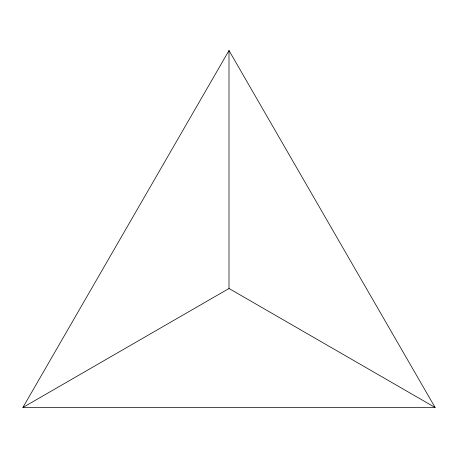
<?xml version="1.0" encoding="UTF-8"?>
<svg xmlns="http://www.w3.org/2000/svg" width="458" height="458" viewBox="0 0 458 458"><rect width="100%" height="100%" fill="white"/><g stroke="black" fill="none" stroke-linecap="round" stroke-linejoin="round"><path stroke-width="0.69" d="M22.9 407.488L229 50.512L435.1 407.488L22.9 407.488L229 288.494L229 50.512M229 288.494L435.1 407.488"/></g></svg>
